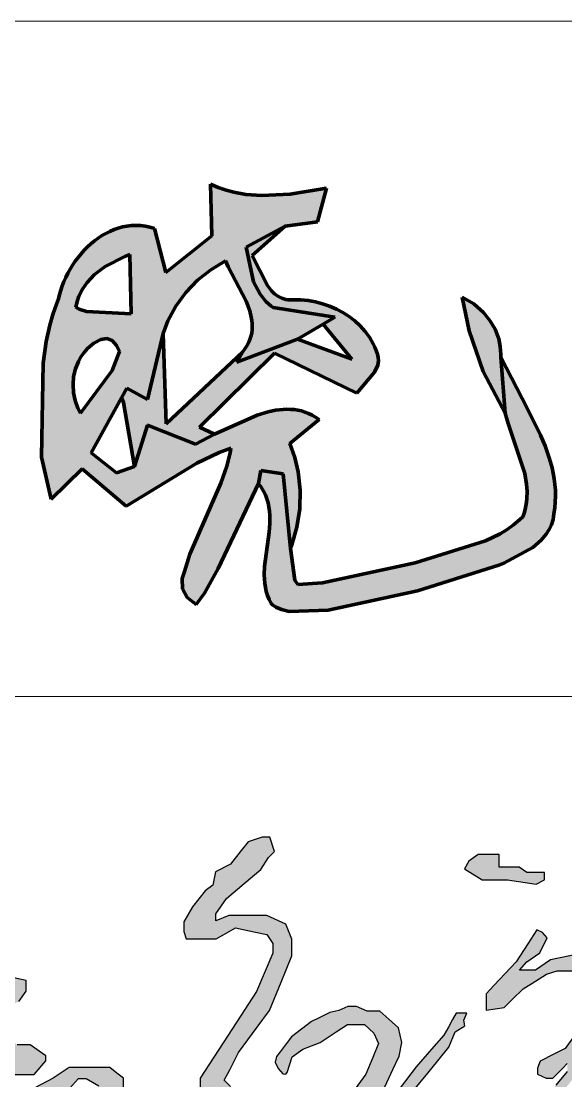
# Model space of a CAD drawing. Header units: millimetres. Extents: x 53009415 to 54059915, y 20499171 to 20796171.
# Drawn here: x 53209990 to 53213216, y 20537396 to 20543671 of the extents above; entities that cross this region are included whole.
import ezdxf

# ---------------------------------------------------------------- set-up
doc = ezdxf.new("R2010")
doc.units = ezdxf.units.MM
doc.header["$LTSCALE"] = 1000
for name, color, linetype, lineweight in [('color#515251ff', 7, 'Continuous', 100), ('color#6d6d70ff', 7, 'Continuous', 100), ('color#747472ff', 7, 'Continuous', 100), ('color#a4a4a4ff', 7, 'Continuous', 100), ('color#c3c2c4ff', 7, 'Continuous', 100), ('color#eff0e9ff', 7, 'Continuous', 100), ('color#f5f5f3ff', 7, 'Continuous', 100), ('color#f8f9f5ff', 7, 'Continuous', 100), ('color#fafbf8ff', 7, 'Continuous', 100), ('color#ffffffff', 7, 'Continuous', 100), ('PUB_TITLE', 7, 'Continuous', 20)]:
    doc.layers.add(name, color=color, linetype=linetype, lineweight=lineweight)

# ---------------------------------------------------------------- blocks, each defined once
blk = doc.blocks.new('2015AACI_TQ_A3')
at = {"layer": 'PUB_TITLE'}
for p, q in [((-6000, 8400), (0, 8400)), ((-6000, 7600), (0, 7600))]:
    blk.add_line(p, q, dxfattribs=at)
blk = doc.blocks.new('吴晓妍')
h = blk.add_hatch(color=256)
h.dxf.hatch_style = 1
h.paths.add_polyline_path([(827663.6, -16297.89), (827599.54, -16301.35), (827579.73, -16328.46), (827635.86, -16320.02), (827634.3, -16392.86), (827631.63, -16407.74), (827579.07, -16425.47), (827578.79, -16422.26), (827578.53, -16415.69), (827579.58, -16381.58), (827579.15, -16371.55), (827578.29, -16365.08), (827577.65, -16361.92), (827576.83, -16358.83), (827575.84, -16355.8), (827574.65, -16352.86), (827573.25, -16349.99), (827571.62, -16347.21), (827569.74, -16344.53), (827567.61, -16341.95), (827565.21, -16339.47), (827562.52, -16337.11), (827559.52, -16334.87), (827558.15, -16338.77), (827555.81, -16346.67), (827553.95, -16354.68), (827551.99, -16366.85), (827550.66, -16383.32), (827553.38, -16453.83), (827623.07, -16443.58), (827640.64, -16439.04), (827648.94, -16434.91), (827653.22, -16431.69), (827655.64, -16429.2), (827657.66, -16426.42), (827659.2, -16423.33), (827659.77, -16421.66), (827660.21, -16419.91), (827660.49, -16418.07), (827660.62, -16416.15), (827660.59, -16414.13)])
h.paths.add_polyline_path([(827638.9, -16496.08), (827641.2, -16492.85), (827644.03, -16489.86), (827672.72, -16460.57), (827658.43, -16452.06), (827568.57, -16489.29), (827599.32, -16510.8), (827575.46, -16533.65), (827602.48, -16535.53), (827595.82, -16557.01), (827578.06, -16566.28), (827521.64, -16594.22), (827526.11, -16606.83), (827587.93, -16586.33), (827587.94, -16589.71), (827587.58, -16596.37), (827586.75, -16602.91), (827584.69, -16612.48), (827581.73, -16621.76), (827577.99, -16630.76), (827570.26, -16645.16), (827550.92, -16671.71), (827551.17, -16672.79), (827552.26, -16675.59), (827554.46, -16678.38), (827572.71, -16683.81), (827616.79, -16581.15), (827622.33, -16585.66), (827670.92, -16632.99), (827684.75, -16644.19), (827693.71, -16650.13), (827733.21, -16672.96), (827772.6, -16688.96), (827771.58, -16686.64), (827769.25, -16682.25), (827765.11, -16676.26), (827758.6, -16669.2), (827721.52, -16641.5), (827692.45, -16618.21), (827664.89, -16593.26), (827655.24, -16582.02), (827648.75, -16572.92), (827644.85, -16566.47), (827698.02, -16545.78), (827691.59, -16521.25), (827641.57, -16521.15), (827656.59, -16540.65), (827627.34, -16544.38), (827629.72, -16536.79), (827635, -16504.97), (827637.05, -16499.51)])
h.paths.add_polyline_path([(827902.62, -16441.4), (827906.49, -16431.36), (827912.81, -16419.6), (827920.65, -16408.84), (827929.86, -16399.24), (827940.3, -16390.91), (827951.82, -16384.02), (827954, -16388.7), (827968.13, -16415.72), (827971.01, -16423.31), (827972.32, -16428.38), (827972.74, -16430.92), (827973, -16433.45), (827973.07, -16435.98), (827972.94, -16438.51), (827972.6, -16441.03), (827972.03, -16443.54), (827971.21, -16446.04), (827970.14, -16448.53), (827968.8, -16451.01), (827967.18, -16453.47), (827965.25, -16455.92), (827960.96, -16464), (828008.75, -16445.87), (828028.96, -16433.92), (828038.27, -16428.44), (827989.64, -16420.78), (827988.09, -16419.67), (827983.9, -16415.96), (827979.27, -16410.24), (827974.12, -16400.38), (827968.37, -16373.01), (827999.04, -16356.58), (828024.52, -16353.04), (828031.73, -16326.54), (828002.99, -16331.16), (827980.67, -16332.34), (827968.03, -16331.41), (827958.63, -16329.73), (827952.42, -16328.07), (827946.26, -16325.94), (827940.15, -16323.3), (827941.05, -16364.11), (827904.69, -16393), (827895.85, -16358.39), (827892.13, -16357.32), (827888.45, -16356.57), (827884.79, -16356.13), (827881.18, -16355.98), (827877.61, -16356.11), (827874.09, -16356.52), (827870.63, -16357.19), (827867.24, -16358.11), (827863.91, -16359.26), (827860.65, -16360.64), (827857.47, -16362.23), (827854.38, -16364.03), (827851.37, -16366.01), (827848.47, -16368.17), (827845.66, -16370.5), (827842.96, -16372.98), (827840.37, -16375.61), (827837.89, -16378.37), (827835.54, -16381.24), (827833.32, -16384.23), (827831.23, -16387.31), (827829.28, -16390.47), (827827.48, -16393.7), (827825.82, -16397), (827824.32, -16400.34), (827822.99, -16403.72), (827821.81, -16407.13), (827820.81, -16410.55), (827819.99, -16413.97), (827818.39, -16418.09), (827815.55, -16426.4), (827813.19, -16434.8), (827810.44, -16447.55), (827808.03, -16464.77), (827806.52, -16538.95), (827814.15, -16572.17), (827838.66, -16548.25), (827873.57, -16577.61), (827929.28, -16543.78), (827946.87, -16535.25), (827956.16, -16531.92), (827955.5, -16535.49), (827952.91, -16545.97), (827948.24, -16559.5), (827923.78, -16615.41), (827919.54, -16629.14), (827917.82, -16634.77), (827917.95, -16642.81), (827921.63, -16649.69), (827928.86, -16655.38), (827935.24, -16646.25), (827946.17, -16626.92), (827977.85, -16559.62), (827979.86, -16549.54), (827997.45, -16552.15), (828003.38, -16610.92), (828004.39, -16608.17), (828008.36, -16594.11), (828010.51, -16579.65), (828010.8, -16565.05), (828009.23, -16550.53), (828006.61, -16539.14), (828002.76, -16528.09), (828025.85, -16509.08), (828023.1, -16507.25), (828020.32, -16505.69), (828017.51, -16504.38), (828014.68, -16503.3), (828011.82, -16502.45), (828008.95, -16501.82), (828006.07, -16501.39), (828003.16, -16501.16), (828000.25, -16501.1), (827997.33, -16501.22), (827991.47, -16501.92), (827985.6, -16503.17), (827976.82, -16505.86), (827943.27, -16520.69), (827928.35, -16528.58), (827890.4, -16513.67), (827879.99, -16546.32), (827865.74, -16551.27), (827845.95, -16535.41), (827869.89, -16492.21), (827874.1, -16484.54), (827890.32, -16493.28)])
h.paths.add_polyline_path([(827833.43, -16469.17), (827835.74, -16463.3), (827837.77, -16459.64), (827840.2, -16456.21), (827843.03, -16453.07), (827846.25, -16450.26), (827848.01, -16448.99), (827853.41, -16446.05), (827858.19, -16445.35), (827862.34, -16446.89), (827865.87, -16450.67), (827868.34, -16455.53), (827862.49, -16470.46), (827837.39, -16504.06), (827835.41, -16500.28), (827833.2, -16494.29), (827831.9, -16488.04), (827831.51, -16481.68), (827832.02, -16475.34)], flags=16)
h.paths.add_polyline_path([(827836.41, -16421.95), (827833.72, -16420.43), (827834.76, -16416.06), (827836.2, -16411.93), (827839.05, -16406.18), (827842.65, -16400.95), (827848.44, -16394.77), (827856.93, -16388.26), (827872.38, -16380.49), (827876.42, -16379.03), (827877.51, -16425.69), (827842.08, -16424.03)], flags=16)
h.paths.add_polyline_path([(827990.56, -16456.93), (828055.5, -16488.31), (828069.48, -16471.73), (828072.12, -16466.29), (828072.71, -16462.74), (828072.58, -16460.23), (828071.97, -16457.58), (828070.97, -16454.75), (828069.82, -16452), (828068.54, -16449.35), (828065.61, -16444.3), (828062.2, -16439.62), (828058.36, -16435.32), (828054.13, -16431.39), (828049.55, -16427.85), (828044.67, -16424.72), (828039.52, -16421.98), (828034.16, -16419.67), (828028.61, -16417.78), (828022.93, -16416.31), (828017.15, -16415.29), (828011.33, -16414.72), (828005.49, -16414.61), (828003.44, -16414.68), (828001.5, -16414.58), (827999.67, -16414.33), (827996.94, -16413.69), (827993.31, -16411.91), (827990.64, -16409.96), (827988.26, -16407.62), (827985.13, -16403.51), (827973.01, -16379.58), (827999.04, -16356.58), (827968.37, -16373.01), (827974.12, -16400.38), (827979.27, -16410.24), (827983.9, -16415.96), (827988.09, -16419.67), (827989.64, -16420.78), (828038.27, -16428.44), (828028.96, -16433.92), (828051.78, -16461.42), (828008.75, -16445.87), (827960.96, -16464), (827965.25, -16455.92), (827905.19, -16512.71), (827902.62, -16441.4), (827890.32, -16493.28), (827874.1, -16484.54), (827869.89, -16492.21), (827871.5, -16495.73), (827879.99, -16546.32), (827890.4, -16513.67), (827928.35, -16528.58), (827943.27, -16520.69), (827931.26, -16515.17)])
h.paths.add_polyline_path([(828167.81, -16624.25), (828171.66, -16622.61), (828194.69, -16610.15), (828201.16, -16604.55), (828205.21, -16599.71), (828207.44, -16596.15), (828209.23, -16592.29), (828210.54, -16588.13), (828210.99, -16585.92), (828211.31, -16583.63), (828211.97, -16578.92), (828212.36, -16574.26), (828212.49, -16569.65), (828212.38, -16565.09), (828212.04, -16560.57), (828211.48, -16556.1), (828210.71, -16551.66), (828209.75, -16547.26), (828208.62, -16542.9), (828207.32, -16538.57), (828204.28, -16530.01), (828200.75, -16521.56), (828190.46, -16500.81), (828169.32, -16460.08), (828172.74, -16504.21), (828175.17, -16512.46), (828188.19, -16551.74), (828189.67, -16560.28), (828190.07, -16565.98), (828189.93, -16571.68), (828189.63, -16574.54), (828189.16, -16577.39), (828188.51, -16580.25), (828187.68, -16583.1), (828186.65, -16585.96), (828184.3, -16588.2), (828179.39, -16592.35), (828174.21, -16596.07), (828168.79, -16599.42), (828157.33, -16605.11), (828101.79, -16622.27), (828028.6, -16638.14), (828009.11, -16639.34), (828006.72, -16636.06), (828003.38, -16610.92), (827997.45, -16552.15), (827979.86, -16549.54), (827977.85, -16559.62), (827980.03, -16562.61), (827981.87, -16565.65), (827983.38, -16568.74), (827984.58, -16571.88), (827985.52, -16575.05), (827986.2, -16578.27), (827986.65, -16581.52), (827986.9, -16584.8), (827986.97, -16588.1), (827986.88, -16591.43), (827986.34, -16598.15), (827982.8, -16625.24), (827982.54, -16631.93), (827982.63, -16635.25), (827982.91, -16638.53), (827983.4, -16641.79), (827984.12, -16645.02), (827985.09, -16648.2), (827986.34, -16651.35), (827987.9, -16654.46), (827989.15, -16655.52), (827991.78, -16657.33), (827996.02, -16659.32), (828002.11, -16660.82), (828032.95, -16659.64), (828103.56, -16644.51)])
h.paths.add_polyline_path([(828167.67, -16445.53), (828164.83, -16437.94), (828160.78, -16430.97), (828155.65, -16424.7), (828147.91, -16417.96), (828138.93, -16412.59), (828144.33, -16439.19), (828155.41, -16471.19), (828172.74, -16504.21), (828169.32, -16460.08), (828169.36, -16457.92), (828168.92, -16451.59)])
h.paths.add_polyline_path([(828260.48, -16401.26), (828262.7, -16399.03), (828265.04, -16396.93), (828267.5, -16394.95), (828270.07, -16393.11), (828272.74, -16391.4), (828275.49, -16389.85), (828278.32, -16388.44), (828281.22, -16387.19), (828284.18, -16386.1), (828287.18, -16385.18), (828290.22, -16384.44), (828293.28, -16383.88), (828296.36, -16383.5), (828299.44, -16383.32), (828302.52, -16383.34), (828305.58, -16383.56), (828308.62, -16384), (828311.62, -16384.65), (828314.58, -16385.53), (828317.48, -16386.63), (828320.31, -16387.97), (828344.13, -16350.76), (828340.26, -16352.55), (828336.27, -16354.17), (828332.17, -16355.63), (828323.7, -16358.15), (828314.95, -16360.26), (828279.42, -16367.92), (828270.95, -16370.44), (828266.86, -16371.9), (828262.87, -16373.52), (828259.01, -16375.33), (828255.28, -16377.33), (828251.71, -16379.55), (828248.3, -16382.01), (828245.07, -16384.74), (828242.03, -16387.74), (828239.2, -16391.05), (828236.59, -16394.68), (828234.21, -16398.65), (828232.08, -16402.97), (828230.88, -16413.92), (828229.38, -16436.04), (828229.17, -16452.73), (828229.86, -16469.4), (828230.87, -16480.46), (828232.36, -16491.44), (828234.36, -16502.32), (828236.9, -16513.06), (828240.01, -16523.65), (828241.79, -16528.88), (828243.73, -16534.06), (828245.83, -16539.18), (828248.09, -16544.25), (828250.51, -16549.25), (828253.11, -16554.2), (828255.88, -16559.07), (828253.38, -16515.8), (828245.56, -16451.53), (828245.95, -16438.69), (828247.21, -16429.09), (828248.61, -16422.71), (828249.43, -16419.73), (828250.46, -16416.82), (828251.69, -16414), (828253.11, -16411.25), (828254.71, -16408.6), (828256.48, -16406.05), (828258.4, -16403.6)])
h.paths.add_polyline_path([(828270.09, -16550.4), (828259.32, -16530.77), (828253.38, -16515.8), (828255.88, -16559.07), (828261.59, -16569.15), (828266.68, -16576.24), (828272.42, -16582.82), (828278.76, -16588.79), (828285.66, -16594.06), (828293.06, -16598.52), (828298.25, -16601), (828303.64, -16603.05), (828309.2, -16604.64), (828314.93, -16605.75), (828320.81, -16606.34), (828351.73, -16567.33), (828376.29, -16581.94), (828395.24, -16590.02), (828405.2, -16592.51), (828412.92, -16593.49), (828420.89, -16593.58), (828420.86, -16588.69), (828419.2, -16574.32), (828414.44, -16558.35), (828406.84, -16543.47), (828396.64, -16529.95), (828393.53, -16547.98), (828390.22, -16568.11), (828381.66, -16563.17), (828366.31, -16551.19), (828361.54, -16545.3), (828358.71, -16540.35), (828356.64, -16534.9), (828355.74, -16530.97), (828355.26, -16526.77), (828353.81, -16463.12), (828340.53, -16527.41), (828317.95, -16510.4), (828310.84, -16502.94), (828306.37, -16496.83), (828303.91, -16492.49), (828301.94, -16487.92), (828301.16, -16485.56), (828300.53, -16483.13), (828300.05, -16480.64), (828299.73, -16478.09), (828299.57, -16475.48), (828299.59, -16472.8), (828299.8, -16470.06), (828300.54, -16465.68), (828301.49, -16461.39), (828302.62, -16457.19), (828303.93, -16453.07), (828305.4, -16449.02), (828307.04, -16445.05), (828310.73, -16437.31), (828314.93, -16429.8), (828321.97, -16418.88), (828356.15, -16373.49), (828363.26, -16362.72), (828362.49, -16326.41), (828339.62, -16318.1), (828346.93, -16346.41), (828344.13, -16350.76), (828320.31, -16387.97), (828296.04, -16428.22), (828288.35, -16444.55), (828284.71, -16454.67), (828282.81, -16461.55), (828281.38, -16468.56), (828280.47, -16475.71), (828280.14, -16483), (828280.71, -16485.99), (828281.43, -16488.9), (828283.31, -16494.5), (828285.7, -16499.83), (828288.53, -16504.93), (828293.44, -16512.22), (828321.84, -16546.72), (828326.6, -16554.13), (828326.79, -16555.75), (828326.8, -16558.88), (828325.98, -16563.32), (828323.63, -16568.82), (828305.17, -16591.98), (828289.48, -16575.87)])
h.paths.add_polyline_path([(828460.87, -16300.77), (828437.17, -16289.71), (828423.24, -16285.64), (828411.94, -16291.18), (828362.49, -16326.41), (828363.26, -16362.72), (828366.96, -16355.21), (828375.82, -16340.81), (828382.89, -16332.14), (828388.84, -16326.37), (828393.13, -16322.95), (828397.68, -16319.93), (828402.52, -16317.34), (828407.63, -16315.22), (828413.03, -16313.62), (828415.84, -16313.03), (828418.73, -16312.59), (828421.69, -16312.3), (828424.74, -16312.66), (828433.69, -16314.4), (828442.35, -16317), (828453.52, -16321.58), (828500.06, -16350.38), (828504.01, -16339.77), (828513.58, -16361.85), (828519.63, -16362.53), (828526.4, -16363.28), (828508.38, -16332.86), (828497.79, -16324.34)])
h.paths.add_polyline_path([(828500.02, -16402.41), (828513.58, -16361.85), (828504.01, -16339.77), (828500.06, -16350.38), (828492.45, -16366.5), (828463.83, -16403.44), (828426.75, -16395), (828423.48, -16444.21), (828410.65, -16457.94), (828385.29, -16475.65), (828377.6, -16407.27), (828360.91, -16408.11), (828353.81, -16463.12), (828355.26, -16526.77), (828380.8, -16503.9), (828393.53, -16547.98), (828396.64, -16529.95), (828398.09, -16494.85), (828417.51, -16492.39), (828417.72, -16497.02), (828417.93, -16502.19), (828419.24, -16519.29), (828420.73, -16527.78), (828422.19, -16533.07), (828423.09, -16535.54), (828424.11, -16537.87), (828425.26, -16540.05), (828426.56, -16542.04), (828428, -16543.83), (828429.61, -16545.41), (828431.38, -16546.74), (828433.33, -16547.82), (828435.46, -16548.63), (828437.79, -16549.13), (828440.33, -16549.33), (828443.07, -16549.18), (828446.04, -16548.68), (828449.24, -16547.81), (828452.62, -16543.23), (828455.58, -16538.44), (828461.58, -16525.77), (828476.43, -16486.12), (828480.52, -16478.71), (828483.74, -16474), (828484.79, -16483.96), (828486.43, -16503.9), (828487.53, -16523.87), (828488.39, -16553.88), (828488.42, -16684.12), (828489.37, -16714.1), (828490.55, -16734.05), (828492.27, -16753.97), (828493.37, -16763.91), (828502.35, -16712.97), (828502.92, -16489.59), (828502.94, -16487.49), (828503.14, -16485.5), (828503.51, -16483.63), (828504.03, -16481.85), (828504.71, -16480.17), (828505.52, -16478.58), (828506.47, -16477.08), (828508.72, -16474.31), (828512.85, -16470.68), (828519.38, -16466.57), (828541.82, -16455.17), (828500, -16411.38)])
h.paths.add_polyline_path([(828485.34, -16426.41), (828484.96, -16450.2), (828438.96, -16460.56), (828439.51, -16458.31), (828440.18, -16456.18), (828440.98, -16454.16), (828442.92, -16450.44), (828445.27, -16447.13), (828447.99, -16444.18), (828452.67, -16440.35), (828461.66, -16435.26)], flags=16)
h.paths.add_polyline_path([(828442.69, -16473.79), (828444.39, -16475.02), (828445.93, -16476.31), (828447.32, -16477.67), (828449.69, -16480.57), (828451.51, -16483.68), (828452.81, -16486.96), (828453.61, -16490.36), (828453.94, -16493.85), (828453.61, -16499.18), (828452.37, -16504.48), (828449.44, -16511.3), (828445.25, -16517.54), (828442.74, -16520.34)], flags=16)
h.paths.add_polyline_path([(828544.06, -16445.04), (828508.5, -16410.64), (828508.26, -16403.76), (828519.63, -16362.53), (828513.58, -16361.85), (828500.02, -16402.41), (828500, -16411.38), (828541.82, -16455.17), (828519.38, -16466.57), (828512.85, -16470.68), (828508.72, -16474.31), (828506.47, -16477.08), (828505.52, -16478.58), (828504.71, -16480.17), (828504.03, -16481.85), (828503.51, -16483.63), (828503.14, -16485.5), (828502.94, -16487.49), (828502.92, -16489.59), (828502.35, -16712.97), (828493.37, -16763.91), (828491.63, -16770.63), (828489.73, -16780.79), (828488.37, -16794.45), (828492.71, -16863.19), (828509.81, -16863.24), (828511.45, -16796.68), (828511.89, -16477.05), (828545.24, -16470.64)])
at = {"layer": 'color#515251ff'}
for p, q in [((827940.15, -16323.3), (827946.26, -16325.94)), ((827941.05, -16364.11), (827940.15, -16323.3)), ((827946.26, -16325.94), (827952.42, -16328.07)), ((827952.42, -16328.07), (827958.63, -16329.73)), ((827958.63, -16329.73), (827968.03, -16331.41)), ((827968.03, -16331.41), (827980.67, -16332.34)), ((827980.67, -16332.34), (828002.99, -16331.16)), ((828002.99, -16331.16), (828031.73, -16326.54)), ((828031.73, -16326.54), (828024.52, -16353.04)), ((827870.63, -16357.19), (827874.09, -16356.52)), ((827874.09, -16356.52), (827877.61, -16356.11)), ((827877.61, -16356.11), (827881.18, -16355.98)), ((827881.18, -16355.98), (827884.79, -16356.13)), ((827884.79, -16356.13), (827888.45, -16356.57)), ((828024.52, -16353.04), (827999.04, -16356.58)), ((827851.37, -16366.01), (827854.38, -16364.03)), ((827854.38, -16364.03), (827857.47, -16362.23)), ((827857.47, -16362.23), (827860.65, -16360.64)), ((827860.65, -16360.64), (827863.91, -16359.26)), ((827863.91, -16359.26), (827867.24, -16358.11)), ((827867.24, -16358.11), (827870.63, -16357.19)), ((827888.45, -16356.57), (827892.13, -16357.32)), ((827892.13, -16357.32), (827895.85, -16358.39)), ((827895.85, -16358.39), (827904.69, -16393)), ((827904.69, -16393), (827941.05, -16364.11)), ((827999.04, -16356.58), (827968.37, -16373.01)), ((827840.37, -16375.61), (827842.96, -16372.98)), ((827842.96, -16372.98), (827845.66, -16370.5)), ((827845.66, -16370.5), (827848.47, -16368.17)), ((827848.47, -16368.17), (827851.37, -16366.01)), ((827968.37, -16373.01), (827974.12, -16400.38)), ((827833.32, -16384.23), (827835.54, -16381.24)), ((827835.54, -16381.24), (827837.89, -16378.37)), ((827837.89, -16378.37), (827840.37, -16375.61)), ((827872.38, -16380.49), (827856.93, -16388.26)), ((827876.42, -16379.03), (827872.38, -16380.49)), ((827877.51, -16425.69), (827876.42, -16379.03)), ((827829.28, -16390.47), (827831.23, -16387.31)), ((827831.23, -16387.31), (827833.32, -16384.23)), ((827856.93, -16388.26), (827848.44, -16394.77)), ((827951.82, -16384.02), (827940.3, -16390.91)), ((827954, -16388.7), (827951.82, -16384.02)), ((827968.13, -16415.72), (827954, -16388.7)), ((827824.32, -16400.34), (827825.82, -16397)), ((827825.82, -16397), (827827.48, -16393.7)), ((827827.48, -16393.7), (827829.28, -16390.47)), ((827848.44, -16394.77), (827842.65, -16400.95)), ((827940.3, -16390.91), (827929.86, -16399.24)), ((827821.81, -16407.13), (827822.99, -16403.72)), ((827822.99, -16403.72), (827824.32, -16400.34)), ((827839.05, -16406.18), (827836.2, -16411.93)), ((827842.65, -16400.95), (827839.05, -16406.18)), ((827929.86, -16399.24), (827920.65, -16408.84)), ((827974.12, -16400.38), (827979.27, -16410.24)), ((827818.39, -16418.09), (827819.99, -16413.97)), ((827819.99, -16413.97), (827820.81, -16410.55)), ((827820.81, -16410.55), (827821.81, -16407.13)), ((827836.2, -16411.93), (827834.76, -16416.06)), ((827920.65, -16408.84), (827912.81, -16419.6)), ((827979.27, -16410.24), (827983.9, -16415.96)), ((827815.55, -16426.4), (827818.39, -16418.09)), ((827834.76, -16416.06), (827833.72, -16420.43)), ((827833.72, -16420.43), (827836.41, -16421.95)), ((827836.41, -16421.95), (827842.08, -16424.03)), ((827912.81, -16419.6), (827906.49, -16431.36)), ((827971.01, -16423.31), (827968.13, -16415.72)), ((827972.32, -16428.38), (827971.01, -16423.31)), ((827983.9, -16415.96), (827988.09, -16419.67)), ((827988.09, -16419.67), (827989.64, -16420.78)), ((827989.64, -16420.78), (828038.27, -16428.44)), ((827813.19, -16434.8), (827815.55, -16426.4)), ((827842.08, -16424.03), (827877.51, -16425.69)), ((827906.49, -16431.36), (827902.62, -16441.4)), ((827972.74, -16430.92), (827972.32, -16428.38)), ((827973, -16433.45), (827972.74, -16430.92)), ((828038.27, -16428.44), (828028.96, -16433.92)), ((827810.44, -16447.55), (827813.19, -16434.8)), ((827972.6, -16441.03), (827972.94, -16438.51)), ((827972.94, -16438.51), (827973.07, -16435.98)), ((827973.07, -16435.98), (827973, -16433.45)), ((828028.96, -16433.92), (828008.75, -16445.87)), ((827808.03, -16464.77), (827810.44, -16447.55)), ((827853.41, -16446.05), (827848.01, -16448.99)), ((827858.19, -16445.35), (827853.41, -16446.05)), ((827862.34, -16446.89), (827858.19, -16445.35)), ((827865.87, -16450.67), (827862.34, -16446.89)), ((827902.62, -16441.4), (827890.32, -16493.28)), ((828008.75, -16445.87), (827960.96, -16464)), ((827968.8, -16451.01), (827970.14, -16448.53)), ((827970.14, -16448.53), (827971.21, -16446.04)), ((827971.21, -16446.04), (827972.03, -16443.54)), ((827972.03, -16443.54), (827972.6, -16441.03)), ((827840.2, -16456.21), (827837.77, -16459.64)), ((827843.03, -16453.07), (827840.2, -16456.21)), ((827846.25, -16450.26), (827843.03, -16453.07)), ((827848.01, -16448.99), (827846.25, -16450.26)), ((827862.49, -16470.46), (827868.34, -16455.53)), ((827868.34, -16455.53), (827865.87, -16450.67)), ((827960.96, -16464), (827965.25, -16455.92)), ((827965.25, -16455.92), (827967.18, -16453.47)), ((827967.18, -16453.47), (827968.8, -16451.01)), ((827806.52, -16538.95), (827808.03, -16464.77)), ((827835.74, -16463.3), (827833.43, -16469.17)), ((827837.77, -16459.64), (827835.74, -16463.3)), ((827833.43, -16469.17), (827832.02, -16475.34)), ((827837.39, -16504.06), (827862.49, -16470.46)), ((827832.02, -16475.34), (827831.51, -16481.68)), ((827831.51, -16481.68), (827831.9, -16488.04)), ((827831.9, -16488.04), (827833.2, -16494.29)), ((827874.1, -16484.54), (827869.89, -16492.21)), ((827890.32, -16493.28), (827874.1, -16484.54)), ((827833.2, -16494.29), (827835.41, -16500.28)), ((827869.89, -16492.21), (827845.95, -16535.41)), ((827835.41, -16500.28), (827837.39, -16504.06)), ((827943.27, -16520.69), (827976.82, -16505.86)), ((827976.82, -16505.86), (827985.6, -16503.17)), ((827985.6, -16503.17), (827991.47, -16501.92)), ((827991.47, -16501.92), (827997.33, -16501.22)), ((827997.33, -16501.22), (828000.25, -16501.1)), ((828000.25, -16501.1), (828003.16, -16501.16)), ((828003.16, -16501.16), (828006.07, -16501.39)), ((828006.07, -16501.39), (828008.95, -16501.82)), ((828008.95, -16501.82), (828011.82, -16502.45)), ((828011.82, -16502.45), (828014.68, -16503.3)), ((828014.68, -16503.3), (828017.51, -16504.38)), ((828017.51, -16504.38), (828020.32, -16505.69)), ((828020.32, -16505.69), (828023.1, -16507.25)), ((827879.99, -16546.32), (827890.4, -16513.67)), ((827890.4, -16513.67), (827928.35, -16528.58)), ((828025.85, -16509.08), (828002.76, -16528.09)), ((828023.1, -16507.25), (828025.85, -16509.08)), ((827928.35, -16528.58), (827943.27, -16520.69)), ((827956.16, -16531.92), (827946.87, -16535.25)), ((827955.5, -16535.49), (827956.16, -16531.92)), ((828002.76, -16528.09), (828006.61, -16539.14)), ((827814.15, -16572.17), (827806.52, -16538.95)), ((827845.95, -16535.41), (827865.74, -16551.27)), ((827946.87, -16535.25), (827929.28, -16543.78)), ((827952.91, -16545.97), (827955.5, -16535.49)), ((828006.61, -16539.14), (828009.23, -16550.53)), ((827838.66, -16548.25), (827814.15, -16572.17)), ((827873.57, -16577.61), (827838.66, -16548.25)), ((827865.74, -16551.27), (827879.99, -16546.32)), ((827929.28, -16543.78), (827873.57, -16577.61)), ((827948.24, -16559.5), (827952.91, -16545.97)), ((827979.86, -16549.54), (827977.85, -16559.62)), ((827997.45, -16552.15), (827979.86, -16549.54)), ((828003.38, -16610.92), (827997.45, -16552.15)), ((828009.23, -16550.53), (828010.8, -16565.05)), ((827923.78, -16615.41), (827948.24, -16559.5)), ((827977.85, -16559.62), (827946.17, -16626.92)), ((828010.8, -16565.05), (828010.51, -16579.65)), ((828010.51, -16579.65), (828008.36, -16594.11)), ((828008.36, -16594.11), (828004.39, -16608.17)), ((827919.54, -16629.14), (827923.78, -16615.41)), ((828004.39, -16608.17), (828003.38, -16610.92)), ((827917.82, -16634.77), (827919.54, -16629.14)), ((827946.17, -16626.92), (827935.24, -16646.25)), ((827917.95, -16642.81), (827917.82, -16634.77)), ((827921.63, -16649.69), (827917.95, -16642.81)), ((827935.24, -16646.25), (827928.86, -16655.38)), ((827928.86, -16655.38), (827921.63, -16649.69))]:
    blk.add_line(p, q, dxfattribs=at)
at = {"layer": 'color#6d6d70ff'}
for p, q in [((827968.37, -16373.01), (827999.04, -16356.58)), ((827999.04, -16356.58), (827973.01, -16379.58)), ((827974.12, -16400.38), (827968.37, -16373.01)), ((827973.01, -16379.58), (827985.13, -16403.51)), ((827979.27, -16410.24), (827974.12, -16400.38)), ((827985.13, -16403.51), (827988.26, -16407.62)), ((827983.9, -16415.96), (827979.27, -16410.24)), ((827988.26, -16407.62), (827990.64, -16409.96)), ((827990.64, -16409.96), (827993.31, -16411.91)), ((827993.31, -16411.91), (827996.31, -16413.38)), ((827996.31, -16413.38), (827997.94, -16413.93)), ((827997.94, -16413.93), (827999.67, -16414.33)), ((827999.67, -16414.33), (828001.5, -16414.58)), ((828001.5, -16414.58), (828003.44, -16414.68)), ((828003.44, -16414.68), (828005.49, -16414.61)), ((828005.49, -16414.61), (828011.33, -16414.72)), ((828011.33, -16414.72), (828017.15, -16415.29)), ((827988.09, -16419.67), (827983.9, -16415.96)), ((827989.64, -16420.78), (827988.09, -16419.67)), ((828038.27, -16428.44), (827989.64, -16420.78)), ((828017.15, -16415.29), (828022.93, -16416.31)), ((828022.93, -16416.31), (828028.61, -16417.78)), ((828028.61, -16417.78), (828034.16, -16419.67)), ((828034.16, -16419.67), (828039.52, -16421.98)), ((828039.52, -16421.98), (828044.67, -16424.72)), ((828028.96, -16433.92), (828038.27, -16428.44)), ((828044.67, -16424.72), (828049.55, -16427.85)), ((828049.55, -16427.85), (828054.13, -16431.39)), ((828054.13, -16431.39), (828058.36, -16435.32)), ((828051.78, -16461.42), (828028.96, -16433.92)), ((828058.36, -16435.32), (828062.2, -16439.62)), ((828062.2, -16439.62), (828065.61, -16444.3)), ((827890.32, -16493.28), (827902.62, -16441.4)), ((827902.62, -16441.4), (827905.19, -16512.71)), ((827960.96, -16464), (828008.75, -16445.87)), ((828008.75, -16445.87), (828051.78, -16461.42)), ((828065.61, -16444.3), (828068.54, -16449.35)), ((827905.19, -16512.71), (827965.25, -16455.92)), ((827965.25, -16455.92), (827960.96, -16464)), ((828068.54, -16449.35), (828069.82, -16452)), ((828069.82, -16452), (828070.97, -16454.75)), ((828070.97, -16454.75), (828071.97, -16457.58)), ((827990.56, -16456.93), (827931.26, -16515.17)), ((828055.5, -16488.31), (827990.56, -16456.93)), ((828071.97, -16457.58), (828072.58, -16460.23)), ((828072.71, -16462.74), (828072.12, -16466.29)), ((828072.58, -16460.23), (828072.71, -16462.74)), ((828069.48, -16471.73), (828055.5, -16488.31)), ((828072.12, -16466.29), (828069.48, -16471.73)), ((827869.89, -16492.21), (827874.1, -16484.54)), ((827874.1, -16484.54), (827890.32, -16493.28)), ((827871.5, -16495.73), (827869.89, -16492.21)), ((827879.99, -16546.32), (827871.5, -16495.73)), ((827890.4, -16513.67), (827879.99, -16546.32)), ((827928.35, -16528.58), (827890.4, -16513.67)), ((827931.26, -16515.17), (827943.27, -16520.69)), ((827943.27, -16520.69), (827928.35, -16528.58))]:
    blk.add_line(p, q, dxfattribs=at)
at = {"layer": 'color#747472ff'}
for p, q in [((828172.74, -16504.21), (828169.32, -16460.08)), ((828169.32, -16460.08), (828190.46, -16500.81)), ((828175.17, -16512.46), (828172.74, -16504.21)), ((828190.46, -16500.81), (828200.75, -16521.56)), ((828188.19, -16551.74), (828175.17, -16512.46)), ((828200.75, -16521.56), (828204.28, -16530.01)), ((828204.28, -16530.01), (828207.32, -16538.57)), ((828207.32, -16538.57), (828208.62, -16542.9)), ((828208.62, -16542.9), (828209.75, -16547.26)), ((828209.75, -16547.26), (828210.71, -16551.66)), ((827977.85, -16559.62), (827979.86, -16549.54)), ((827979.86, -16549.54), (827997.45, -16552.15)), ((827997.45, -16552.15), (828003.38, -16610.92)), ((828189.67, -16560.28), (828188.19, -16551.74)), ((828210.71, -16551.66), (828211.48, -16556.1)), ((828211.48, -16556.1), (828212.04, -16560.57)), ((827980.03, -16562.61), (827977.85, -16559.62)), ((827981.87, -16565.65), (827980.03, -16562.61)), ((827983.38, -16568.74), (827981.87, -16565.65)), ((828190.07, -16565.98), (828189.67, -16560.28)), ((828212.04, -16560.57), (828212.38, -16565.09)), ((828212.38, -16565.09), (828212.49, -16569.65)), ((827984.58, -16571.88), (827983.38, -16568.74)), ((827985.52, -16575.05), (827984.58, -16571.88)), ((828189.63, -16574.54), (828189.93, -16571.68)), ((828189.93, -16571.68), (828190.07, -16565.98)), ((828212.49, -16569.65), (828212.36, -16574.26)), ((827986.2, -16578.27), (827985.52, -16575.05)), ((827986.65, -16581.52), (827986.2, -16578.27)), ((827986.9, -16584.8), (827986.65, -16581.52)), ((828187.68, -16583.1), (828188.51, -16580.25)), ((828188.51, -16580.25), (828189.16, -16577.39)), ((828189.16, -16577.39), (828189.63, -16574.54)), ((828211.97, -16578.92), (828211.31, -16583.63)), ((828212.36, -16574.26), (828211.97, -16578.92)), ((827986.88, -16591.43), (827986.97, -16588.1)), ((827986.97, -16588.1), (827986.9, -16584.8)), ((828179.39, -16592.35), (828184.3, -16588.2)), ((828184.3, -16588.2), (828186.65, -16585.96)), ((828186.65, -16585.96), (828187.68, -16583.1)), ((828210.54, -16588.13), (828209.23, -16592.29)), ((828210.99, -16585.92), (828210.54, -16588.13)), ((828211.31, -16583.63), (828210.99, -16585.92)), ((827982.8, -16625.24), (827986.34, -16598.15)), ((827986.34, -16598.15), (827986.88, -16591.43)), ((828168.79, -16599.42), (828174.21, -16596.07)), ((828174.21, -16596.07), (828179.39, -16592.35)), ((828207.44, -16596.15), (828205.21, -16599.71)), ((828209.23, -16592.29), (828207.44, -16596.15)), ((828101.79, -16622.27), (828157.33, -16605.11)), ((828157.33, -16605.11), (828168.79, -16599.42)), ((828201.16, -16604.55), (828194.69, -16610.15)), ((828205.21, -16599.71), (828201.16, -16604.55)), ((828003.38, -16610.92), (828006.72, -16636.06)), ((828194.69, -16610.15), (828171.66, -16622.61)), ((828028.6, -16638.14), (828101.79, -16622.27)), ((828167.81, -16624.25), (828103.56, -16644.51)), ((828171.66, -16622.61), (828167.81, -16624.25)), ((827982.54, -16631.93), (827982.8, -16625.24)), ((827982.63, -16635.25), (827982.54, -16631.93)), ((827982.91, -16638.53), (827982.63, -16635.25)), ((827983.4, -16641.79), (827982.91, -16638.53)), ((828006.72, -16636.06), (828009.11, -16639.34)), ((828009.11, -16639.34), (828028.6, -16638.14)), ((827984.12, -16645.02), (827983.4, -16641.79)), ((827985.09, -16648.2), (827984.12, -16645.02)), ((827986.34, -16651.35), (827985.09, -16648.2)), ((828103.56, -16644.51), (828032.95, -16659.64)), ((827987.9, -16654.46), (827986.34, -16651.35)), ((827989.15, -16655.52), (827987.9, -16654.46)), ((827991.78, -16657.33), (827989.15, -16655.52)), ((827996.02, -16659.32), (827991.78, -16657.33)), ((828002.11, -16660.82), (827996.02, -16659.32)), ((828032.95, -16659.64), (828002.11, -16660.82))]:
    blk.add_line(p, q, dxfattribs=at)
at = {"layer": 'color#a4a4a4ff'}
for p, q in [((828138.93, -16412.59), (828147.91, -16417.96)), ((828144.33, -16439.19), (828138.93, -16412.59)), ((828147.91, -16417.96), (828155.65, -16424.7)), ((828155.65, -16424.7), (828160.78, -16430.97)), ((828160.78, -16430.97), (828164.83, -16437.94)), ((828155.41, -16471.19), (828144.33, -16439.19)), ((828164.83, -16437.94), (828167.67, -16445.53)), ((828167.67, -16445.53), (828168.92, -16451.59)), ((828168.92, -16451.59), (828169.36, -16457.92)), ((828169.36, -16457.92), (828169.32, -16460.08)), ((828169.32, -16460.08), (828172.74, -16504.21)), ((828172.74, -16504.21), (828155.41, -16471.19))]:
    blk.add_line(p, q, dxfattribs=at)
at = {"layer": 'color#c3c2c4ff'}
for p, q in [((828008.75, -16445.87), (828028.96, -16433.92)), ((828028.96, -16433.92), (828051.78, -16461.42)), ((828051.78, -16461.42), (828008.75, -16445.87))]:
    blk.add_line(p, q, dxfattribs=at)
at = {"layer": 'color#eff0e9ff'}
for p, q in [((827848.01, -16448.99), (827853.41, -16446.05)), ((827853.41, -16446.05), (827858.19, -16445.35)), ((827858.19, -16445.35), (827862.34, -16446.89)), ((827862.34, -16446.89), (827865.87, -16450.67)), ((827837.77, -16459.64), (827840.2, -16456.21)), ((827840.2, -16456.21), (827843.03, -16453.07)), ((827843.03, -16453.07), (827846.25, -16450.26)), ((827846.25, -16450.26), (827848.01, -16448.99)), ((827868.34, -16455.53), (827862.49, -16470.46)), ((827865.87, -16450.67), (827868.34, -16455.53)), ((827833.43, -16469.17), (827835.74, -16463.3)), ((827835.74, -16463.3), (827837.77, -16459.64)), ((827832.02, -16475.34), (827833.43, -16469.17)), ((827862.49, -16470.46), (827837.39, -16504.06)), ((827831.51, -16481.68), (827832.02, -16475.34)), ((827831.9, -16488.04), (827831.51, -16481.68)), ((827833.2, -16494.29), (827831.9, -16488.04)), ((827835.41, -16500.28), (827833.2, -16494.29)), ((827837.39, -16504.06), (827835.41, -16500.28))]:
    blk.add_line(p, q, dxfattribs=at)
at = {"layer": 'color#f5f5f3ff'}
for p, q in [((827856.93, -16388.26), (827872.38, -16380.49)), ((827872.38, -16380.49), (827876.42, -16379.03)), ((827876.42, -16379.03), (827877.51, -16425.69)), ((827848.44, -16394.77), (827856.93, -16388.26)), ((827842.65, -16400.95), (827848.44, -16394.77)), ((827836.2, -16411.93), (827839.05, -16406.18)), ((827839.05, -16406.18), (827842.65, -16400.95)), ((827834.76, -16416.06), (827836.2, -16411.93)), ((827833.72, -16420.43), (827834.76, -16416.06)), ((827836.41, -16421.95), (827833.72, -16420.43)), ((827842.08, -16424.03), (827836.41, -16421.95)), ((827877.51, -16425.69), (827842.08, -16424.03))]:
    blk.add_line(p, q, dxfattribs=at)
at = {"layer": 'color#f8f9f5ff'}
for p, q in [((827845.95, -16535.41), (827869.89, -16492.21)), ((827869.89, -16492.21), (827871.5, -16495.73)), ((827871.5, -16495.73), (827879.99, -16546.32)), ((827865.74, -16551.27), (827845.95, -16535.41)), ((827879.99, -16546.32), (827865.74, -16551.27))]:
    blk.add_line(p, q, dxfattribs=at)
at = {"layer": 'color#fafbf8ff'}
for p, q in [((827940.3, -16390.91), (827951.82, -16384.02)), ((827951.82, -16384.02), (827954, -16388.7)), ((827954, -16388.7), (827968.13, -16415.72)), ((827929.86, -16399.24), (827940.3, -16390.91)), ((827920.65, -16408.84), (827929.86, -16399.24)), ((827912.81, -16419.6), (827920.65, -16408.84)), ((827906.49, -16431.36), (827912.81, -16419.6)), ((827968.13, -16415.72), (827971.01, -16423.31)), ((827971.01, -16423.31), (827972.32, -16428.38)), ((827902.62, -16441.4), (827906.49, -16431.36)), ((827972.32, -16428.38), (827972.74, -16430.92)), ((827972.74, -16430.92), (827973, -16433.45)), ((827972.94, -16438.51), (827972.6, -16441.03)), ((827973.07, -16435.98), (827972.94, -16438.51)), ((827973, -16433.45), (827973.07, -16435.98)), ((827905.19, -16512.71), (827902.62, -16441.4)), ((827970.14, -16448.53), (827968.8, -16451.01)), ((827971.21, -16446.04), (827970.14, -16448.53)), ((827972.03, -16443.54), (827971.21, -16446.04)), ((827972.6, -16441.03), (827972.03, -16443.54)), ((827965.25, -16455.92), (827905.19, -16512.71)), ((827967.18, -16453.47), (827965.25, -16455.92)), ((827968.8, -16451.01), (827967.18, -16453.47))]:
    blk.add_line(p, q, dxfattribs=at)
at = {"layer": 'color#ffffffff'}
for p, q in [((827940.15, -16323.3), (827941.05, -16364.11)), ((827946.26, -16325.94), (827940.15, -16323.3)), ((827952.42, -16328.07), (827946.26, -16325.94)), ((827958.63, -16329.73), (827952.42, -16328.07)), ((827968.03, -16331.41), (827958.63, -16329.73)), ((827980.67, -16332.34), (827968.03, -16331.41)), ((828002.99, -16331.16), (827980.67, -16332.34)), ((828031.73, -16326.54), (828002.99, -16331.16)), ((828024.52, -16353.04), (828031.73, -16326.54)), ((827874.09, -16356.52), (827870.63, -16357.19)), ((827877.61, -16356.11), (827874.09, -16356.52)), ((827881.18, -16355.98), (827877.61, -16356.11)), ((827884.79, -16356.13), (827881.18, -16355.98)), ((827888.45, -16356.57), (827884.79, -16356.13)), ((827999.04, -16356.58), (828024.52, -16353.04)), ((827854.38, -16364.03), (827851.37, -16366.01)), ((827857.47, -16362.23), (827854.38, -16364.03)), ((827860.65, -16360.64), (827857.47, -16362.23)), ((827863.91, -16359.26), (827860.65, -16360.64)), ((827867.24, -16358.11), (827863.91, -16359.26)), ((827870.63, -16357.19), (827867.24, -16358.11)), ((827892.13, -16357.32), (827888.45, -16356.57)), ((827895.85, -16358.39), (827892.13, -16357.32)), ((827904.69, -16393), (827895.85, -16358.39)), ((827941.05, -16364.11), (827904.69, -16393)), ((827973.01, -16379.58), (827999.04, -16356.58)), ((827842.96, -16372.98), (827840.37, -16375.61)), ((827845.66, -16370.5), (827842.96, -16372.98)), ((827848.47, -16368.17), (827845.66, -16370.5)), ((827851.37, -16366.01), (827848.47, -16368.17)), ((827835.54, -16381.24), (827833.32, -16384.23)), ((827837.89, -16378.37), (827835.54, -16381.24)), ((827840.37, -16375.61), (827837.89, -16378.37)), ((827985.13, -16403.51), (827973.01, -16379.58)), ((827831.23, -16387.31), (827829.28, -16390.47)), ((827833.32, -16384.23), (827831.23, -16387.31)), ((827825.82, -16397), (827824.32, -16400.34)), ((827827.48, -16393.7), (827825.82, -16397)), ((827829.28, -16390.47), (827827.48, -16393.7)), ((827822.99, -16403.72), (827821.81, -16407.13)), ((827824.32, -16400.34), (827822.99, -16403.72)), ((827988.26, -16407.62), (827985.13, -16403.51)), ((827819.99, -16413.97), (827818.39, -16418.09)), ((827820.81, -16410.55), (827819.99, -16413.97)), ((827821.81, -16407.13), (827820.81, -16410.55)), ((827990.64, -16409.96), (827988.26, -16407.62)), ((827993.31, -16411.91), (827990.64, -16409.96)), ((827996.31, -16413.38), (827993.31, -16411.91)), ((827997.94, -16413.93), (827996.31, -16413.38)), ((827999.67, -16414.33), (827997.94, -16413.93)), ((828001.5, -16414.58), (827999.67, -16414.33)), ((828003.44, -16414.68), (828001.5, -16414.58)), ((828005.49, -16414.61), (828003.44, -16414.68)), ((828011.33, -16414.72), (828005.49, -16414.61)), ((828017.15, -16415.29), (828011.33, -16414.72)), ((828147.91, -16417.96), (828138.93, -16412.59)), ((828138.93, -16412.59), (828144.33, -16439.19)), ((827818.39, -16418.09), (827815.55, -16426.4)), ((828022.93, -16416.31), (828017.15, -16415.29)), ((828028.61, -16417.78), (828022.93, -16416.31)), ((828034.16, -16419.67), (828028.61, -16417.78)), ((828039.52, -16421.98), (828034.16, -16419.67)), ((828044.67, -16424.72), (828039.52, -16421.98)), ((828155.65, -16424.7), (828147.91, -16417.96)), ((827815.55, -16426.4), (827813.19, -16434.8)), ((828049.55, -16427.85), (828044.67, -16424.72)), ((828054.13, -16431.39), (828049.55, -16427.85)), ((828058.36, -16435.32), (828054.13, -16431.39)), ((828160.78, -16430.97), (828155.65, -16424.7)), ((828164.83, -16437.94), (828160.78, -16430.97)), ((827813.19, -16434.8), (827810.44, -16447.55)), ((828062.2, -16439.62), (828058.36, -16435.32)), ((828065.61, -16444.3), (828062.2, -16439.62)), ((828144.33, -16439.19), (828155.41, -16471.19)), ((828167.67, -16445.53), (828164.83, -16437.94)), ((827810.44, -16447.55), (827808.03, -16464.77)), ((828068.54, -16449.35), (828065.61, -16444.3)), ((828168.92, -16451.59), (828167.67, -16445.53)), ((828069.82, -16452), (828068.54, -16449.35)), ((828070.97, -16454.75), (828069.82, -16452)), ((828071.97, -16457.58), (828070.97, -16454.75)), ((828169.36, -16457.92), (828168.92, -16451.59)), ((827808.03, -16464.77), (827806.52, -16538.95)), ((827931.26, -16515.17), (827990.56, -16456.93)), ((827990.56, -16456.93), (828055.5, -16488.31)), ((828072.58, -16460.23), (828071.97, -16457.58)), ((828072.12, -16466.29), (828072.71, -16462.74)), ((828072.71, -16462.74), (828072.58, -16460.23)), ((828169.32, -16460.08), (828169.36, -16457.92)), ((828190.46, -16500.81), (828169.32, -16460.08)), ((828055.5, -16488.31), (828069.48, -16471.73)), ((828069.48, -16471.73), (828072.12, -16466.29)), ((828155.41, -16471.19), (828172.74, -16504.21)), ((827976.82, -16505.86), (827943.27, -16520.69)), ((827985.6, -16503.17), (827976.82, -16505.86)), ((827991.47, -16501.92), (827985.6, -16503.17)), ((827997.33, -16501.22), (827991.47, -16501.92)), ((828000.25, -16501.1), (827997.33, -16501.22)), ((828003.16, -16501.16), (828000.25, -16501.1)), ((828006.07, -16501.39), (828003.16, -16501.16)), ((828008.95, -16501.82), (828006.07, -16501.39)), ((828011.82, -16502.45), (828008.95, -16501.82)), ((828014.68, -16503.3), (828011.82, -16502.45)), ((828017.51, -16504.38), (828014.68, -16503.3)), ((828020.32, -16505.69), (828017.51, -16504.38)), ((828023.1, -16507.25), (828020.32, -16505.69)), ((828172.74, -16504.21), (828175.17, -16512.46)), ((828200.75, -16521.56), (828190.46, -16500.81)), ((827943.27, -16520.69), (827931.26, -16515.17)), ((828002.76, -16528.09), (828025.85, -16509.08)), ((828025.85, -16509.08), (828023.1, -16507.25)), ((828175.17, -16512.46), (828188.19, -16551.74)), ((828204.28, -16530.01), (828200.75, -16521.56)), ((827946.87, -16535.25), (827956.16, -16531.92)), ((827956.16, -16531.92), (827955.5, -16535.49)), ((828006.61, -16539.14), (828002.76, -16528.09)), ((828207.32, -16538.57), (828204.28, -16530.01)), ((827806.52, -16538.95), (827814.15, -16572.17)), ((827929.28, -16543.78), (827946.87, -16535.25)), ((827955.5, -16535.49), (827952.91, -16545.97)), ((828009.23, -16550.53), (828006.61, -16539.14)), ((828208.62, -16542.9), (828207.32, -16538.57)), ((827814.15, -16572.17), (827838.66, -16548.25)), ((827838.66, -16548.25), (827873.57, -16577.61)), ((827873.57, -16577.61), (827929.28, -16543.78)), ((827952.91, -16545.97), (827948.24, -16559.5)), ((828209.75, -16547.26), (828208.62, -16542.9)), ((828210.71, -16551.66), (828209.75, -16547.26)), ((828010.8, -16565.05), (828009.23, -16550.53)), ((828188.19, -16551.74), (828189.67, -16560.28)), ((828211.48, -16556.1), (828210.71, -16551.66)), ((828212.04, -16560.57), (828211.48, -16556.1)), ((827948.24, -16559.5), (827923.78, -16615.41)), ((827946.17, -16626.92), (827977.85, -16559.62)), ((827977.85, -16559.62), (827980.03, -16562.61)), ((827980.03, -16562.61), (827981.87, -16565.65)), ((827981.87, -16565.65), (827983.38, -16568.74)), ((828010.51, -16579.65), (828010.8, -16565.05)), ((828189.67, -16560.28), (828190.07, -16565.98)), ((828212.38, -16565.09), (828212.04, -16560.57)), ((828212.49, -16569.65), (828212.38, -16565.09)), ((827983.38, -16568.74), (827984.58, -16571.88)), ((827984.58, -16571.88), (827985.52, -16575.05)), ((828189.93, -16571.68), (828189.63, -16574.54)), ((828190.07, -16565.98), (828189.93, -16571.68)), ((828212.36, -16574.26), (828212.49, -16569.65)), ((827985.52, -16575.05), (827986.2, -16578.27)), ((827986.2, -16578.27), (827986.65, -16581.52)), ((827986.65, -16581.52), (827986.9, -16584.8)), ((828008.36, -16594.11), (828010.51, -16579.65)), ((828188.51, -16580.25), (828187.68, -16583.1)), ((828189.16, -16577.39), (828188.51, -16580.25)), ((828189.63, -16574.54), (828189.16, -16577.39)), ((828211.31, -16583.63), (828211.97, -16578.92)), ((828211.97, -16578.92), (828212.36, -16574.26)), ((827986.97, -16588.1), (827986.88, -16591.43)), ((827986.9, -16584.8), (827986.97, -16588.1)), ((828184.3, -16588.2), (828179.39, -16592.35)), ((828186.65, -16585.96), (828184.3, -16588.2)), ((828187.68, -16583.1), (828186.65, -16585.96)), ((828209.23, -16592.29), (828210.54, -16588.13)), ((828210.54, -16588.13), (828210.99, -16585.92)), ((828210.99, -16585.92), (828211.31, -16583.63)), ((827986.34, -16598.15), (827982.8, -16625.24)), ((827986.88, -16591.43), (827986.34, -16598.15)), ((828004.39, -16608.17), (828008.36, -16594.11)), ((828174.21, -16596.07), (828168.79, -16599.42)), ((828179.39, -16592.35), (828174.21, -16596.07)), ((828205.21, -16599.71), (828207.44, -16596.15)), ((828207.44, -16596.15), (828209.23, -16592.29)), ((828157.33, -16605.11), (828101.79, -16622.27)), ((828168.79, -16599.42), (828157.33, -16605.11)), ((828194.69, -16610.15), (828201.16, -16604.55)), ((828201.16, -16604.55), (828205.21, -16599.71)), ((827923.78, -16615.41), (827919.54, -16629.14)), ((828003.38, -16610.92), (828004.39, -16608.17)), ((828006.72, -16636.06), (828003.38, -16610.92)), ((828171.66, -16622.61), (828194.69, -16610.15)), ((828101.79, -16622.27), (828028.6, -16638.14)), ((828103.56, -16644.51), (828167.81, -16624.25)), ((828167.81, -16624.25), (828171.66, -16622.61)), ((827919.54, -16629.14), (827917.82, -16634.77)), ((827935.24, -16646.25), (827946.17, -16626.92)), ((827982.8, -16625.24), (827982.54, -16631.93)), ((827982.54, -16631.93), (827982.63, -16635.25)), ((827917.82, -16634.77), (827917.95, -16642.81)), ((827982.63, -16635.25), (827982.91, -16638.53)), ((827982.91, -16638.53), (827983.4, -16641.79)), ((828009.11, -16639.34), (828006.72, -16636.06)), ((828028.6, -16638.14), (828009.11, -16639.34)), ((827917.95, -16642.81), (827921.63, -16649.69)), ((827928.86, -16655.38), (827935.24, -16646.25)), ((827983.4, -16641.79), (827984.12, -16645.02)), ((827984.12, -16645.02), (827985.09, -16648.2)), ((827985.09, -16648.2), (827986.34, -16651.35)), ((828032.95, -16659.64), (828103.56, -16644.51)), ((827921.63, -16649.69), (827928.86, -16655.38)), ((827986.34, -16651.35), (827987.9, -16654.46)), ((827987.9, -16654.46), (827989.15, -16655.52)), ((827989.15, -16655.52), (827991.78, -16657.33)), ((827991.78, -16657.33), (827996.02, -16659.32)), ((827996.02, -16659.32), (828002.11, -16660.82)), ((828002.11, -16660.82), (828032.95, -16659.64))]:
    blk.add_line(p, q, dxfattribs=at)
blk = doc.blocks.new('ASDQWEQWE')
h = blk.add_hatch(color=256)
h.dxf.hatch_style = 1
h.paths.add_polyline_path([(-53568, 101540), (-53734, 101333), (-53992, 101010), (-54345, 100830), (-54410, 100509), (-54586, 100374), (-54892, 99996), (-55099, 99639), (-55099, 99416), (-55037, 99240), (-54576, 99240), (-54327, 99240), (-54078, 99383), (-53875, 99500), (-53400, 99399), (-53126, 99341), (-52990, 99130), (-52990, 98897), (-53373, 97990), (-53839, 97275), (-54708, 95943), (-54708, 95655), (-54156, 95279), (-54022, 95044), (-53978, 94446), (-54057, 93730), (-54198, 93092), (-54256, 92295), (-54481, 91590), (-54666, 90823), (-54776, 90365), (-54776, 89660), (-54657, 89208), (-54314, 89116), (-54188, 89259), (-54188, 89509), (-54188, 89702), (-53988, 89953), (-53988, 90229), (-54155, 90363), (-54172, 90154), (-54331, 90154), (-54230, 90605), (-54119, 91104), (-53714, 92295), (-53714, 93712), (-53544, 94083), (-53544, 94581), (-53544, 95147), (-53713, 95451), (-53992, 95740), (-54136, 95890), (-54008, 96137), (-53797, 96547), (-53357, 97144), (-53066, 97539), (-52791, 98216), (-52539, 98839), (-52539, 99230), (-52681, 99585), (-53130, 99791), (-53628, 99791), (-54026, 99791), (-54338, 99665), (-54338, 99834), (-54085, 100197), (-53662, 100551), (-53270, 100880), (-53088, 101168), (-52948, 101309), (-53056, 101647), (-53238, 101647)])
h = blk.add_hatch(color=256)
h.dxf.hatch_style = 1
h.paths.add_polyline_path([(-46752, 100532), (-46548, 100639), (-46548, 100808), (-46966, 100808), (-47152, 100941), (-47428, 100941), (-47623, 100941), (-47623, 101234), (-47890, 101234), (-48121, 101234), (-48344, 101083), (-48450, 100897), (-48024, 100639), (-47428, 100639)])
h.paths.add_polyline_path([(-47060, 98052), (-46764, 98238), (-46502, 98402), (-46253, 98485), (-45883, 98485), (-45681, 98300), (-45574, 98129), (-45574, 97876), (-45574, 97633), (-45675, 97182), (-45877, 96895), (-46058, 96639), (-46328, 96507), (-46657, 96345), (-46717, 96179), (-46717, 96038), (-46513, 95942), (-46354, 95942), (-46252, 96044), (-46119, 96177), (-46011, 96284), (-46011, 96095), (-46286, 95772), (-46554, 95457), (-46819, 95146), (-47216, 94680), (-47357, 94616), (-47442, 94474), (-47608, 94197), (-47727, 94000), (-47876, 93751), (-47951, 93626), (-47708, 93551), (-47425, 93659), (-47334, 93885), (-47153, 94157), (-46944, 94157), (-46808, 94446), (-46621, 94672), (-46456, 95051), (-46320, 95367), (-45898, 95896), (-45831, 96176), (-45802, 96296), (-45657, 96353), (-45554, 96460), (-45477, 96539), (-45477, 96421), (-45600, 95988), (-45760, 95612), (-45854, 95239), (-46004, 94645), (-46140, 94109), (-46140, 93622), (-45908, 93622), (-45572, 93786), (-45190, 94158), (-44818, 94739), (-44372, 95212), (-44372, 95548), (-44145, 95739), (-43913, 95933), (-43913, 96756), (-44117, 97113), (-44672, 97312), (-44890, 97312), (-45290, 97067), (-45535, 97067), (-45235, 97521), (-45235, 97948), (-45235, 98548), (-45763, 98879), (-46408, 98742), (-46763, 98497), (-47144, 98497), (-46972, 98697), (-46663, 98906), (-46490, 99260), (-46599, 99387), (-46730, 99454), (-46945, 99123), (-47224, 98693), (-47740, 98143), (-47934, 97935), (-47934, 97739), (-47934, 97554), (-47510, 97616), (-47319, 97801)])
h.paths.add_polyline_path([(-45247, 96587), (-44934, 96825), (-44429, 96825), (-44429, 96513), (-44429, 96112), (-44830, 95339), (-45455, 94670), (-45802, 94299), (-45802, 94730), (-45395, 95547), (-45395, 96127)], flags=16)
h = blk.add_hatch(color=256)
h.dxf.hatch_style = 1
h.paths.add_polyline_path([(-58639, 96023), (-58364, 96351), (-58364, 96465), (-58737, 96730), (-59046, 96730), (-59299, 96948), (-59544, 97160), (-59713, 97305), (-59713, 97452), (-59333, 97613), (-59002, 97753), (-58829, 98002), (-58829, 98254), (-59235, 98341), (-59543, 98176), (-59851, 97857), (-59992, 97712), (-60126, 97712), (-60324, 97967), (-60599, 98121), (-60863, 98121), (-61072, 97956), (-61215, 97583), (-61215, 97121), (-61215, 96648), (-61457, 96439), (-61999, 95972), (-62343, 95675), (-62480, 95384), (-62656, 95011), (-62513, 94823), (-62095, 94823), (-61743, 94999), (-61600, 94999), (-61600, 94647), (-61733, 94647), (-61733, 94248), (-61931, 94094), (-62132, 93938), (-62342, 93774), (-62631, 93550), (-62776, 93437), (-62569, 93149), (-62272, 93006), (-61935, 92843), (-61821, 92843), (-61942, 92522), (-61777, 92522), (-61574, 92356), (-61348, 92356), (-61194, 92356), (-61194, 92181), (-61040, 92181), (-60919, 92313), (-60809, 92313), (-60809, 92445), (-60699, 92445), (-60699, 92566), (-60281, 92720), (-60006, 92821), (-59122, 92795), (-58426, 92795), (-57919, 92795), (-57514, 92912), (-56917, 93096), (-56585, 93198), (-56249, 93441), (-56069, 93571), (-56204, 93797), (-56383, 93797), (-56383, 93619), (-56839, 93475), (-57307, 93475), (-57544, 93359), (-58052, 93257), (-58466, 93257), (-58783, 93327), (-59036, 93229), (-59212, 93229), (-59331, 93306), (-59331, 93468), (-59113, 93601), (-58621, 93756), (-58516, 93917), (-58368, 94144), (-58038, 94269), (-57763, 94536), (-57521, 94772), (-57194, 94964), (-56996, 95081), (-56680, 95409), (-56526, 95704), (-56526, 95943), (-56680, 96062), (-56845, 96189), (-57067, 96189), (-57446, 96189), (-57812, 96189), (-58193, 95939), (-58922, 95550), (-59292, 95353), (-59896, 95353), (-60349, 95041), (-60694, 94803), (-61016, 94803), (-61243, 94385), (-61243, 94656), (-61073, 94928), (-61073, 95176), (-61073, 95369), (-60722, 95369), (-60145, 95708), (-59609, 96023), (-59126, 96023)])
h.paths.add_polyline_path([(-59268, 96364), (-59412, 96364), (-59621, 96309), (-59744, 96277), (-60153, 96170), (-60355, 96074), (-60558, 95977), (-60734, 95829), (-60886, 95829), (-60886, 95958), (-60771, 96157), (-60771, 96439), (-60678, 96707), (-60581, 96785), (-60438, 96901), (-60368, 97025), (-60160, 97113), (-60070, 97075), (-59915, 96962), (-59782, 96865), (-59546, 96693), (-59374, 96568), (-59180, 96568), (-59180, 96471)], flags=16)
h.paths.add_polyline_path([(-58229, 95535), (-57794, 95705), (-57600, 95922), (-57406, 95922), (-57109, 95753), (-57109, 95365), (-57484, 95105), (-57705, 94951), (-57896, 94819), (-58224, 94591), (-58563, 94356), (-58908, 94117), (-59222, 93899), (-59512, 93698), (-59947, 93395), (-60017, 93347), (-60189, 93347), (-60758, 93347), (-61314, 93347), (-61512, 93504), (-61512, 93783), (-61242, 93977), (-60975, 94169), (-60479, 94526), (-59974, 94526), (-59669, 94762), (-59109, 95193), (-58700, 95352)], flags=16)
h.paths.add_polyline_path([(-60384, 97468), (-60476, 97404), (-60524, 97337), (-60583, 97256), (-60737, 97201), (-60737, 97296), (-60737, 97495), (-60737, 97689), (-60678, 97766), (-60560, 97766), (-60461, 97689)], flags=16)
h.paths.add_polyline_path([(-61392, 95811), (-61392, 95722), (-61373, 95580), (-61612, 95474), (-61798, 95392), (-61930, 95392), (-61856, 95639), (-61644, 95718), (-61492, 95774)], flags=16)
h.paths.add_polyline_path([(-60708, 92945), (-60708, 92868), (-60838, 92806), (-60932, 92760), (-60932, 92695), (-61098, 92695), (-61233, 92618), (-61329, 92618), (-61387, 92608), (-61479, 92705), (-61479, 92878), (-61479, 92945), (-61271, 92945), (-61011, 92945), (-60809, 92945)], flags=16)
h = blk.add_hatch(color=256)
h.dxf.hatch_style = 1
h.paths.add_polyline_path([(-50481, 96759), (-50619, 96431), (-50786, 96035), (-51103, 95602), (-51368, 95241), (-51649, 94856), (-52045, 94583), (-52166, 94341), (-52166, 94082), (-52166, 93780), (-51682, 93780), (-51423, 94004), (-51054, 94323), (-50683, 94645), (-50282, 94992), (-50040, 95343), (-49652, 95645), (-49315, 96059), (-49081, 96347), (-48817, 96671), (-48667, 97035), (-48442, 97182), (-48466, 97317), (-48394, 97477), (-48506, 97477), (-48646, 97477), (-48727, 97331), (-48828, 97151), (-48935, 96959), (-49227, 96624), (-49588, 96209), (-49995, 95682), (-50345, 95336), (-50652, 95032), (-50929, 94895), (-50929, 95007), (-50820, 95156), (-50593, 95363), (-50335, 95737), (-50144, 96142), (-49994, 96461), (-49930, 96787), (-50012, 97133), (-50311, 97399), (-50453, 97524), (-50756, 97524), (-51004, 97636), (-51208, 97636), (-51422, 97541), (-51639, 97497), (-51891, 97371), (-52073, 97280), (-52544, 96922), (-52670, 96756), (-52817, 96561), (-52898, 96454), (-52935, 96322), (-52857, 96165), (-52751, 96043), (-52675, 96031), (-52650, 96077), (-52529, 96448), (-52278, 96629), (-51863, 96785), (-51483, 97035), (-51219, 97209), (-50818, 97209), (-50593, 97009)])
for points in [[(-52948, 101309), (-53056, 101647), (-53238, 101647), (-53568, 101540), (-53734, 101333), (-53992, 101010), (-54345, 100830), (-54410, 100509), (-54586, 100374), (-54892, 99996), (-55099, 99639), (-55099, 99416), (-55037, 99240), (-54576, 99240), (-54327, 99240), (-54078, 99383), (-53875, 99500), (-53400, 99399), (-53126, 99341), (-52990, 99130), (-52990, 98897), (-53373, 97990), (-53839, 97275), (-54708, 95943), (-54708, 95655)], [(-53992, 95740), (-54136, 95890), (-54008, 96137), (-53797, 96547), (-53357, 97144), (-53066, 97539), (-52791, 98216), (-52539, 98839), (-52539, 99230), (-52681, 99585), (-53130, 99791), (-53628, 99791), (-54026, 99791), (-54338, 99665), (-54338, 99834), (-54085, 100197), (-53662, 100551), (-53270, 100880), (-53088, 101168), (-52948, 101309)], [(-48450, 100897), (-48024, 100639), (-47428, 100639), (-46752, 100532), (-46548, 100639), (-46548, 100808), (-46966, 100808), (-47152, 100941), (-47428, 100941), (-47623, 100941), (-47623, 101234), (-47890, 101234), (-48121, 101234), (-48344, 101083), (-48450, 100897)], [(-46730, 99454), (-46945, 99123), (-47224, 98693), (-47740, 98143), (-47934, 97935), (-47934, 97739), (-47934, 97554), (-47510, 97616), (-47319, 97801), (-47060, 98052), (-46764, 98238), (-46502, 98402), (-46253, 98485), (-45883, 98485)], [(-45877, 96895), (-46058, 96639), (-46328, 96507), (-46657, 96345), (-46717, 96179), (-46717, 96038), (-46513, 95942), (-46354, 95942), (-46252, 96044), (-46119, 96177), (-46011, 96284)], [(-46011, 96095), (-46286, 95772)], [(-44145, 95739), (-43913, 95933), (-43913, 96756), (-44117, 97113), (-44672, 97312), (-44890, 97312), (-45290, 97067), (-45535, 97067), (-45235, 97521), (-45235, 97948), (-45235, 98548), (-45763, 98879), (-46408, 98742), (-46763, 98497), (-47144, 98497), (-46972, 98697), (-46663, 98906), (-46490, 99260), (-46599, 99387), (-46730, 99454)], [(-56526, 95704), (-56526, 95943), (-56680, 96062), (-56845, 96189), (-57067, 96189), (-57446, 96189), (-57812, 96189), (-58193, 95939), (-58922, 95550)], [(-59126, 96023), (-58639, 96023), (-58364, 96351), (-58364, 96465), (-58737, 96730), (-59046, 96730)], [(-59002, 97753), (-58829, 98002), (-58829, 98254), (-59235, 98341)], [(-52650, 96077), (-52529, 96448), (-52278, 96629), (-51863, 96785), (-51483, 97035), (-51219, 97209), (-50818, 97209), (-50593, 97009), (-50481, 96759), (-50619, 96431), (-50786, 96035), (-51103, 95602)], [(-49652, 95645), (-49315, 96059), (-49081, 96347), (-48817, 96671), (-48667, 97035), (-48442, 97182), (-48466, 97317), (-48394, 97477), (-48506, 97477), (-48646, 97477), (-48727, 97331), (-48828, 97151), (-48935, 96959), (-49227, 96624), (-49588, 96209), (-49995, 95682)], [(-50335, 95737), (-50144, 96142), (-49994, 96461), (-49930, 96787), (-50012, 97133), (-50311, 97399), (-50453, 97524), (-50756, 97524), (-51004, 97636), (-51208, 97636), (-51422, 97541), (-51639, 97497), (-51891, 97371), (-52073, 97280), (-52544, 96922), (-52670, 96756), (-52817, 96561), (-52898, 96454), (-52935, 96322), (-52857, 96165), (-52751, 96043), (-52675, 96031), (-52650, 96077)], [(-57109, 95753), (-57406, 95922), (-57600, 95922), (-57794, 95705)]]:
    blk.add_lwpolyline(points)

msp = doc.modelspace()

# ---------------------------------------------------------------- block references
for name, p, xscale, yscale, zscale in [('吴晓妍', (47001560.931, 20665130.97), 7.5, 7.5, 7.5), ('ASDQWEQWE', (53224727.379, 20513426.616), 0.25, 0.25, 0.25)]:
    msp.add_blockref(name, p, dxfattribs=dict(xscale=xscale, yscale=yscale, zscale=zscale))
at = {"layer": 'PUB_TITLE', "xscale": 5, "yscale": 5, "zscale": 5}
msp.add_blockref('2015AACI_TQ_A3', (53216915.381, 20501670.783), dxfattribs=at)

doc.saveas('drawing.dxf')
